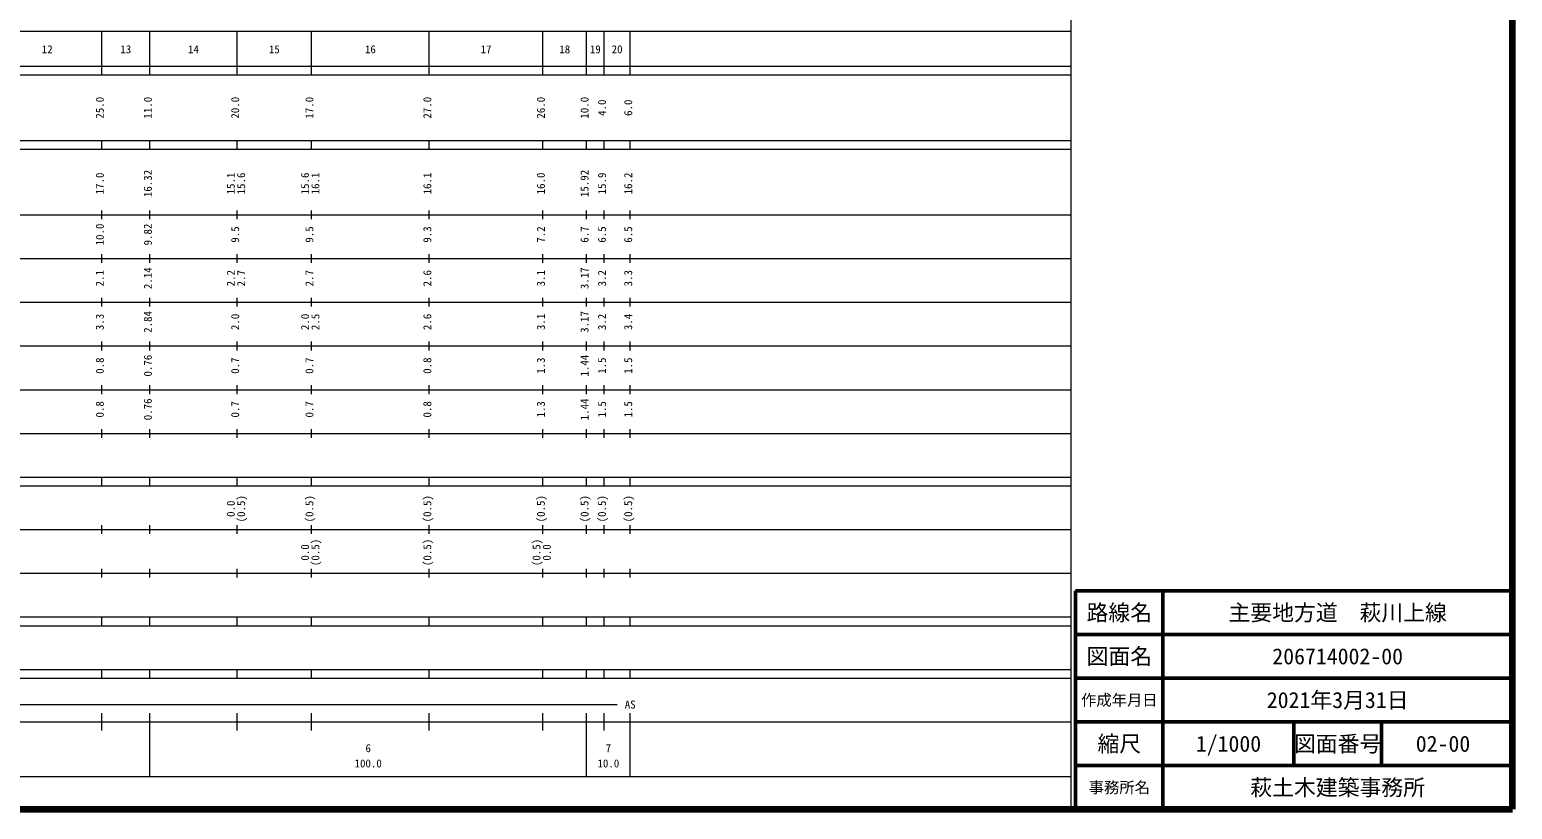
# Model space of a CAD drawing. Units: millimetres on the paper, enlarged 1000 times. Extents: x 40000 to 680000, y 20000 to 380000.
# Drawn here: x 340480 to 680000, y 20000 to 198357 of the extents above; entities that cross this region are included whole.
import ezdxf
from ezdxf.enums import TextEntityAlignment as Align

# ---------------------------------------------------------------- set-up
doc = ezdxf.new("R2010")
doc.units = ezdxf.units.MM
doc.header["$LTSCALE"] = 1000
for name, color, linetype, lineweight in [('M-TTL', 2, 'Continuous', 140), ('M-TTL-BAND', 7, 'Continuous', 13), ('M-TTL-FRAM', 2, 'Continuous', 50), ('M-TTL-LINE', 7, 'Continuous', 50), ('M-TTL-TXT', 7, 'Continuous', 13)]:
    doc.layers.add(name, color=color, linetype=linetype, lineweight=lineweight)
doc.styles.add('ＭＳ ゴシック', font='')
doc.styles.get('ＭＳ ゴシック').set_extended_font_data('MS Gothic')

msp = doc.modelspace()

# ---------------------------------------------------------------- linework, layer by layer
at = {"layer": 'M-TTL'}
for p, q in [((680000, 20000), (680000, 380000)), ((40000, 20000), (680000, 20000))]:
    msp.add_line(p, q, dxfattribs=at)
at = {"layer": 'M-TTL-BAND'}
for p, q in [((579000, 20000), (579000, 370000)), ((68000, 198000), (579000, 198000)), ((357000, 188000), (357000, 198000)), ((368000, 188000), (368000, 198000)), ((388000, 188000), (388000, 198000)), ((405000, 188000), (405000, 198000)), ((432000, 188000), (432000, 198000)), ((458000, 188000), (458000, 198000)), ((468000, 188000), (468000, 198000)), ((472000, 188000), (472000, 198000)), ((478000, 188000), (478000, 198000)), ((40000, 190000), (579000, 190000)), ((40000, 188000), (579000, 188000)), ((40000, 173000), (579000, 173000)), ((40000, 171000), (579000, 171000)), ((357000, 171000), (357000, 173000)), ((368000, 171000), (368000, 173000)), ((388000, 171000), (388000, 173000)), ((405000, 171000), (405000, 173000)), ((432000, 171000), (432000, 173000)), ((458000, 171000), (458000, 173000)), ((468000, 171000), (468000, 173000)), ((472000, 171000), (472000, 173000)), ((478000, 171000), (478000, 173000)), ((357000, 155000), (357000, 157000)), ((368000, 155000), (368000, 157000)), ((388000, 155000), (388000, 157000)), ((405000, 155000), (405000, 157000)), ((432000, 155000), (432000, 157000)), ((458000, 155000), (458000, 157000)), ((468000, 155000), (468000, 157000)), ((472000, 155000), (472000, 157000)), ((478000, 155000), (478000, 157000)), ((40000, 156000), (579000, 156000)), ((46000, 146000), (579000, 146000)), ((357000, 145000), (357000, 147000)), ((368000, 145000), (368000, 147000)), ((388000, 145000), (388000, 147000)), ((405000, 145000), (405000, 147000)), ((432000, 145000), (432000, 147000)), ((458000, 145000), (458000, 147000)), ((468000, 145000), (468000, 147000)), ((472000, 145000), (472000, 147000)), ((478000, 145000), (478000, 147000)), ((52000, 136000), (579000, 136000)), ((357000, 135000), (357000, 137000)), ((368000, 135000), (368000, 137000)), ((388000, 135000), (388000, 137000)), ((405000, 135000), (405000, 137000)), ((432000, 135000), (432000, 137000)), ((458000, 135000), (458000, 137000)), ((468000, 135000), (468000, 137000)), ((472000, 135000), (472000, 137000)), ((478000, 135000), (478000, 137000)), ((46000, 126000), (579000, 126000)), ((357000, 125000), (357000, 127000)), ((368000, 125000), (368000, 127000)), ((388000, 125000), (388000, 127000)), ((405000, 125000), (405000, 127000)), ((432000, 125000), (432000, 127000)), ((458000, 125000), (458000, 127000)), ((468000, 125000), (468000, 127000)), ((472000, 125000), (472000, 127000)), ((478000, 125000), (478000, 127000)), ((52000, 116000), (579000, 116000)), ((357000, 115000), (357000, 117000)), ((368000, 115000), (368000, 117000)), ((388000, 115000), (388000, 117000)), ((405000, 115000), (405000, 117000)), ((432000, 115000), (432000, 117000)), ((458000, 115000), (458000, 117000)), ((468000, 115000), (468000, 117000)), ((472000, 115000), (472000, 117000)), ((478000, 115000), (478000, 117000)), ((46000, 106000), (579000, 106000)), ((357000, 105000), (357000, 107000)), ((368000, 105000), (368000, 107000)), ((388000, 105000), (388000, 107000)), ((405000, 105000), (405000, 107000)), ((432000, 105000), (432000, 107000)), ((458000, 105000), (458000, 107000)), ((468000, 105000), (468000, 107000)), ((472000, 105000), (472000, 107000)), ((478000, 105000), (478000, 107000)), ((40000, 96000), (579000, 96000)), ((357000, 94000), (357000, 96000)), ((368000, 94000), (368000, 96000)), ((388000, 94000), (388000, 96000)), ((405000, 94000), (405000, 96000)), ((432000, 94000), (432000, 96000)), ((458000, 94000), (458000, 96000)), ((468000, 94000), (468000, 96000)), ((472000, 94000), (472000, 96000)), ((478000, 94000), (478000, 96000)), ((40000, 94000), (579000, 94000)), ((357000, 83000), (357000, 85000)), ((368000, 83000), (368000, 85000)), ((388000, 83000), (388000, 85000)), ((405000, 83000), (405000, 85000)), ((432000, 83000), (432000, 85000)), ((458000, 83000), (458000, 85000)), ((468000, 83000), (468000, 85000)), ((472000, 83000), (472000, 85000)), ((478000, 83000), (478000, 85000)), ((49000, 84000), (579000, 84000)), ((357000, 73000), (357000, 75000)), ((368000, 73000), (368000, 75000)), ((388000, 73000), (388000, 75000)), ((405000, 73000), (405000, 75000)), ((432000, 73000), (432000, 75000)), ((458000, 73000), (458000, 75000)), ((468000, 73000), (468000, 75000)), ((472000, 73000), (472000, 75000)), ((478000, 73000), (478000, 75000)), ((40000, 74000), (579000, 74000)), ((40000, 64000), (579000, 64000)), ((40000, 62000), (579000, 62000)), ((357000, 62000), (357000, 64000)), ((368000, 62000), (368000, 64000)), ((388000, 62000), (388000, 64000)), ((405000, 62000), (405000, 64000)), ((432000, 62000), (432000, 64000)), ((458000, 62000), (458000, 64000)), ((468000, 62000), (468000, 64000)), ((472000, 62000), (472000, 64000)), ((478000, 62000), (478000, 64000)), ((40000, 52000), (579000, 52000)), ((357000, 50000), (357000, 52000)), ((368000, 50000), (368000, 52000)), ((388000, 50000), (388000, 52000)), ((405000, 50000), (405000, 52000)), ((432000, 50000), (432000, 52000)), ((458000, 50000), (458000, 52000)), ((468000, 50000), (468000, 52000)), ((472000, 50000), (472000, 52000)), ((478000, 50000), (478000, 52000)), ((40000, 50000), (579000, 50000)), ((71000, 44000), (475000, 44000)), ((357000, 38000), (357000, 42000)), ((368000, 27500), (368000, 42000)), ((388000, 38000), (388000, 42000)), ((405000, 38000), (405000, 42000)), ((432000, 38000), (432000, 42000)), ((458000, 38000), (458000, 42000)), ((468000, 27500), (468000, 42000)), ((472000, 38000), (472000, 42000)), ((478000, 27500), (478000, 42000)), ((40000, 40000), (579000, 40000)), ((68000, 27500), (579000, 27500))]:
    msp.add_line(p, q, dxfattribs=at)
at = {"layer": 'M-TTL-FRAM'}
for p, q in [((680000, 70000), (580000, 70000)), ((580000, 70000), (580000, 20000))]:
    msp.add_line(p, q, dxfattribs=at)
at = {"layer": 'M-TTL-LINE'}
for p, q in [((600000, 70000), (600000, 20000)), ((680000, 60000), (580000, 60000)), ((680000, 50000), (580000, 50000)), ((680000, 40000), (580000, 40000)), ((630000, 40000), (630000, 30000)), ((650000, 40000), (650000, 30000)), ((680000, 30000), (580000, 30000))]:
    msp.add_line(p, q, dxfattribs=at)

# ---------------------------------------------------------------- texts
at = {"layer": 'M-TTL-BAND', "style": 'ＭＳ ゴシック'}
for s, p in [('12', (344500, 192405)), ('13', (362500, 192405)), ('14', (378000, 192405)), ('15', (396500, 192405)), ('16', (418500, 192405)), ('17', (445000, 192405)), ('18', (463000, 192405)), ('19', (470000, 192405)), ('20', (475000, 192405)), ('AS', (478000, 42500)), ('6', (418000, 32523)), ('7', (473000, 32523)), ('100.0', (418000, 29033)), ('10.0', (473000, 29033))]:
    msp.add_text(s, height=1833, dxfattribs=at).set_placement(p, align=Align.BOTTOM_CENTER)
for s, p in [('25.0', (358000, 180500)), ('11.0', (369000, 180500)), ('20.0', (389000, 180500)), ('17.0', (406000, 180500)), ('27.0', (433000, 180500)), ('26.0', (459000, 180500)), ('10.0', (469000, 180500)), ('4.0', (473000, 180500)), ('6.0', (479000, 180500)), ('17.0', (358000, 163174)), ('16.32', (369000, 163174)), ('15.1', (388000, 163174)), ('15.6', (390370, 163174)), ('15.6', (405000, 163174)), ('16.1', (407370, 163174)), ('16.1', (433000, 163174)), ('16.0', (459000, 163174)), ('15.92', (469000, 163174)), ('15.9', (473000, 163174)), ('16.2', (479000, 163174)), ('10.0', (358000, 151500)), ('9.82', (369000, 151500)), ('9.5', (389000, 151500)), ('9.5', (406000, 151500)), ('9.3', (433000, 151500)), ('7.2', (459000, 151500)), ('6.7', (469000, 151500)), ('6.5', (473000, 151500)), ('6.5', (479000, 151500)), ('2.1', (358000, 141500)), ('2.14', (369000, 141500)), ('2.2', (388000, 141500)), ('2.7', (390370, 141500)), ('2.7', (406000, 141500)), ('2.6', (433000, 141500)), ('3.1', (459000, 141500)), ('3.17', (469000, 141500)), ('3.2', (473000, 141500)), ('3.3', (479000, 141500)), ('3.3', (358000, 131500)), ('2.84', (369000, 131500)), ('2.0', (389000, 131500)), ('2.0', (405000, 131500)), ('2.5', (407370, 131500)), ('2.6', (433000, 131500)), ('3.1', (459000, 131500)), ('3.17', (469000, 131500)), ('3.2', (473000, 131500)), ('3.4', (479000, 131500)), ('0.8', (358000, 121500)), ('0.76', (369000, 121500)), ('0.7', (389000, 121500)), ('0.7', (406000, 121500)), ('0.8', (433000, 121500)), ('1.3', (459000, 121500)), ('1.44', (469000, 121500)), ('1.5', (473000, 121500)), ('1.5', (479000, 121500)), ('0.8', (358000, 111500)), ('0.76', (369000, 111500)), ('0.7', (389000, 111500)), ('0.7', (406000, 111500)), ('0.8', (433000, 111500)), ('1.3', (459000, 111500)), ('1.44', (469000, 111500)), ('1.5', (473000, 111500)), ('1.5', (479000, 111500)), ('0.0', (388000, 88764)), ('(0.5)', (390370, 88764)), ('(0.5)', (406000, 88764)), ('(0.5)', (433000, 88764)), ('(0.5)', (459000, 88764)), ('(0.5)', (469000, 88764)), ('(0.5)', (473000, 88764)), ('(0.5)', (479000, 88764)), ('(0.5)', (407370, 78764)), ('(0.5)', (433000, 78764)), ('(0.5)', (458000, 78764)), ('0.0', (405000, 78764)), ('0.0', (460370, 78764))]:
    msp.add_text(s, height=1833, rotation=90, dxfattribs=at).set_placement(p, align=Align.BOTTOM_CENTER)
at = {"layer": 'M-TTL-TXT', "style": 'ＭＳ ゴシック'}
for s, height, p in [('路線名', 3666, (590000, 65000)), ('路線名', 3666, (590000, 65000)), ('主要地方道\u3000萩川上線', 3666, (640000, 65000)), ('図面名', 3666, (590000, 55000)), ('図面名', 3666, (590000, 55000)), ('206714002-00', 3666, (640000, 55000)), ('作成年月日', 2566, (590000, 45000)), ('作成年月日', 2566, (590000, 45000)), ('2021年3月31日', 3666, (640000, 45000)), ('縮尺', 3666, (590000, 35000)), ('縮尺', 3666, (590000, 35000)), ('1/1000', 3666, (615000, 35000)), ('図面番号', 3666, (640000, 35000)), ('図面番号', 3666, (640000, 35000)), ('02-00', 3666, (664125, 35000)), ('萩土木建築事務所', 3666, (640000, 25000)), ('事務所名', 2566, (590000, 25000)), ('事務所名', 2566, (590000, 25000))]:
    msp.add_text(s, height=height, dxfattribs=at).set_placement(p, align=Align.MIDDLE_CENTER)

doc.saveas('drawing.dxf')
